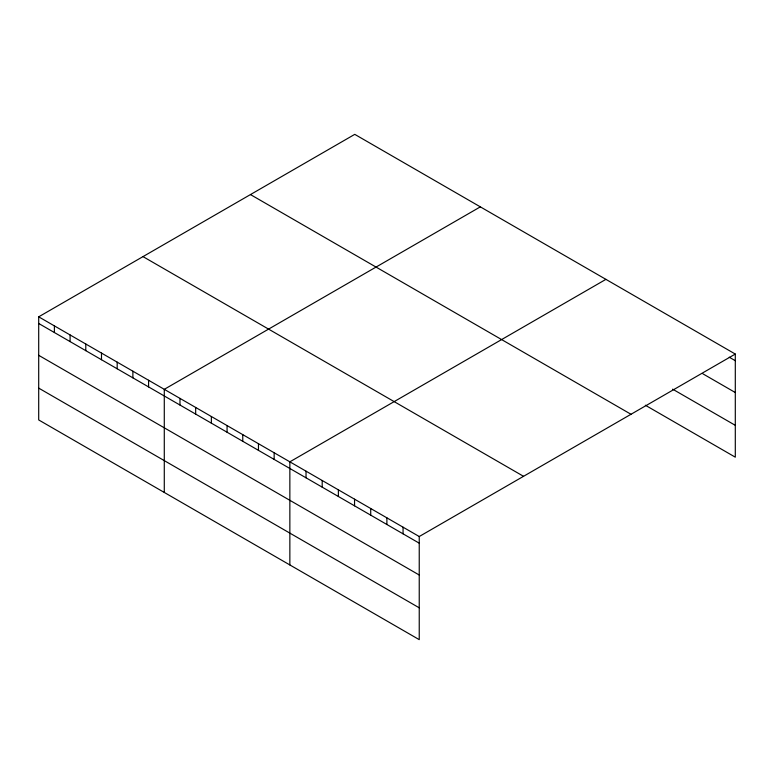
<?xml version="1.0" encoding="UTF-8"?>
<svg xmlns="http://www.w3.org/2000/svg" width="774" height="774" viewBox="0 0 774 774"><rect width="100%" height="100%" fill="white"/><g stroke="black" fill="none" stroke-linecap="round" stroke-linejoin="round"><path stroke-width="1.16" d="M38.7 316.827L419.237 536.527L419.237 639.643L38.7 419.943L38.7 316.827L354.763 134.357L735.3 354.057L735.3 457.173L645.342 405.228M480.344 206.852L164.282 389.332L164.282 492.448M605.916 279.356L289.853 461.836L289.853 564.952M419.237 536.527L735.3 354.057M729.234 357.201L735.3 360.703M702.956 373.861L735.3 392.534M672.635 389.158L735.3 425.332M250.466 194.574L631.004 414.274M142.997 256.61L523.534 476.31M38.7 323.474L419.237 543.174M38.7 355.314L419.237 575.014M38.7 388.113L419.237 607.813M403.061 527.191L403.061 533.837M386.894 517.854L386.894 524.501M370.717 508.518L370.717 515.165M354.55 499.182L354.55 505.828M338.373 489.845L338.373 496.492M322.197 480.509L322.197 487.156M306.03 471.173L306.03 477.819M274.16 452.771L274.16 459.417M258.458 443.705L258.458 450.352M242.765 434.64L242.765 441.286M227.063 425.584L227.063 432.231M211.37 416.518L211.37 423.165M195.667 407.453L195.667 414.1M179.974 398.397L179.974 405.034M148.579 380.266L148.579 386.913M132.886 371.21L132.886 377.847M117.184 362.145L117.184 368.792M101.491 353.079L101.491 359.726M85.788 344.014L85.788 350.661M70.095 334.958L70.095 341.605M54.393 325.893L54.393 332.539"/></g></svg>
